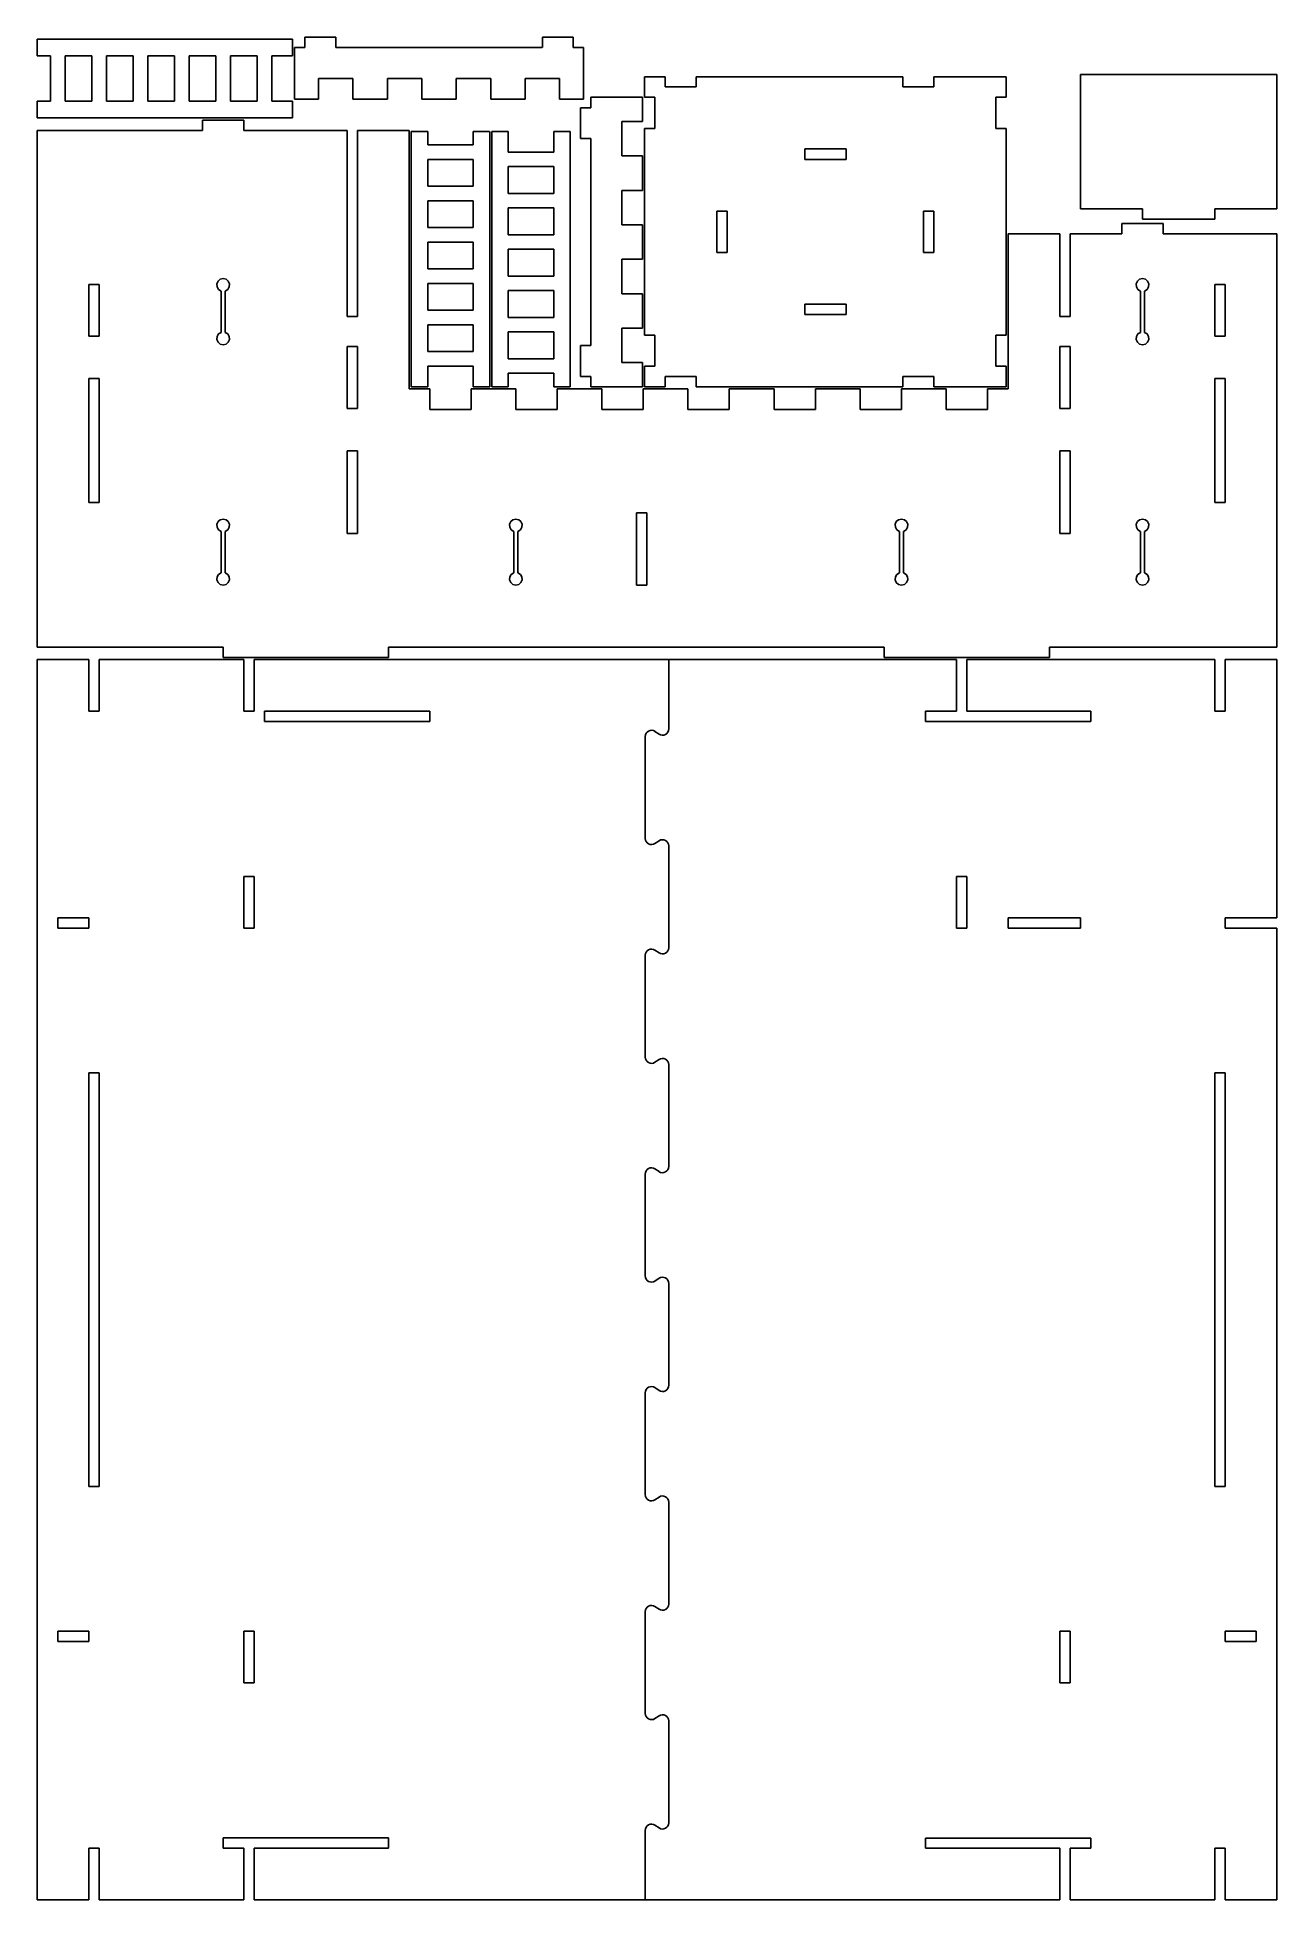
# Model space of a CAD drawing. Header units: millimetres. Extents: x -180 to 180, y -269 to 270.
import ezdxf

# ---------------------------------------------------------------- set-up
doc = ezdxf.new("R2010")
doc.units = ezdxf.units.MM
doc.header["$MEASUREMENT"] = 0

msp = doc.modelspace()

# ---------------------------------------------------------------- linework, layer by layer
for p, q in [((-102.04, 266.95), (-102.04, 269.94)), ((-102.04, 269.94), (-93.06, 269.94)), ((-93.06, 266.95), (-93.06, 269.94)), ((-33.21, 269.94), (-33.21, 266.96)), ((-33.21, 269.94), (-24.24, 269.94)), ((-24.24, 266.95), (-24.24, 269.94)), ((-179.54, 269.34), (-179.54, 264.56)), ((-179.54, 269.34), (-105.63, 269.34)), ((-179.54, 264.56), (-175.65, 264.56)), ((-175.65, 264.56), (-175.65, 251.39)), ((-163.68, 264.56), (-171.46, 264.56)), ((-171.46, 264.56), (-171.46, 251.39)), ((-163.68, 251.39), (-163.68, 264.55)), ((-159.49, 251.39), (-159.49, 264.56)), ((-159.49, 264.56), (-151.71, 264.56)), ((-151.71, 264.56), (-151.71, 251.39)), ((-139.74, 264.56), (-147.52, 264.56)), ((-147.52, 264.56), (-147.52, 251.39)), ((-139.74, 251.39), (-139.74, 264.55)), ((-127.77, 264.56), (-135.55, 264.56)), ((-135.55, 264.56), (-135.55, 251.39)), ((-127.77, 251.39), (-127.77, 264.56)), ((-115.8, 264.56), (-123.58, 264.56)), ((-123.58, 264.56), (-123.58, 251.39)), ((-115.8, 251.39), (-115.8, 264.55)), ((-105.63, 264.56), (-111.61, 264.56)), ((-111.61, 264.56), (-111.61, 251.39)), ((-105.63, 269.34), (-105.63, 264.56)), ((-105.03, 251.99), (-105.03, 266.95)), ((-105.03, 266.95), (-102.04, 266.95)), ((-93.06, 266.95), (-33.22, 266.95)), ((-24.24, 266.95), (-21.25, 266.95)), ((-21.25, 266.95), (-21.25, 251.99)), ((122.68, 259.13), (179.53, 259.13)), ((122.68, 259.13), (122.68, 220.23)), ((179.54, 259.13), (179.54, 220.23)), ((-98.05, 251.99), (-98.05, 257.97)), ((-98.05, 257.97), (-88.07, 257.97)), ((-88.07, 257.97), (-88.07, 251.99)), ((-78.1, 257.97), (-68.12, 257.97)), ((-78.1, 257.97), (-78.1, 251.99)), ((-68.12, 251.99), (-68.12, 257.97)), ((-58.15, 251.99), (-58.15, 257.97)), ((-58.15, 257.97), (-48.18, 257.97)), ((-48.18, 257.97), (-48.18, 251.99)), ((-38.2, 251.99), (-38.2, 257.97)), ((-38.2, 257.97), (-28.23, 257.97)), ((-28.23, 257.97), (-28.23, 251.99)), ((2.39, 258.53), (-3.59, 258.53)), ((-3.59, 258.53), (-3.59, 252.55)), ((2.39, 255.54), (2.39, 258.53)), ((11.37, 255.54), (2.39, 255.54)), ((71.22, 258.53), (11.37, 258.53)), ((11.37, 258.53), (11.37, 255.54)), ((71.22, 255.54), (71.22, 258.53)), ((80.19, 255.54), (71.22, 255.54)), ((101.14, 258.53), (80.19, 258.53)), ((80.19, 258.53), (80.19, 255.54)), ((101.14, 252.55), (101.14, 258.53)), ((-175.65, 251.39), (-179.54, 251.39)), ((-179.54, 251.39), (-179.54, 246.6)), ((-171.46, 251.39), (-163.68, 251.39)), ((-151.71, 251.39), (-159.49, 251.39)), ((-147.52, 251.39), (-139.74, 251.39)), ((-135.55, 251.39), (-127.77, 251.39)), ((-115.8, 251.39), (-123.58, 251.39)), ((-111.61, 251.39), (-105.63, 251.39)), ((-105.63, 251.39), (-105.63, 246.6)), ((-98.05, 251.99), (-105.03, 251.99)), ((-78.1, 251.99), (-88.07, 251.99)), ((-58.15, 251.99), (-68.12, 251.99)), ((-38.2, 251.99), (-48.18, 251.99)), ((-28.23, 251.99), (-21.25, 251.99)), ((-22.14, 249.55), (-19.15, 249.55)), ((-22.14, 240.58), (-22.14, 249.55)), ((-19.15, 249.55), (-19.15, 252.55)), ((-19.15, 252.55), (-4.19, 252.55)), ((-4.19, 252.55), (-4.19, 245.57)), ((-3.59, 252.55), (-0.6, 252.55)), ((-0.6, 252.55), (-0.6, 243.57)), ((98.15, 243.57), (98.15, 252.55)), ((98.15, 252.55), (101.14, 252.55)), ((-179.54, 246.6), (-105.63, 246.6)), ((-179.54, 93.36), (-179.54, 242.97)), ((-179.54, 242.97), (-131.66, 242.97)), ((-119.69, 245.96), (-131.66, 245.96)), ((-131.66, 245.96), (-131.66, 242.97)), ((-119.69, 245.96), (-119.69, 242.97)), ((-119.69, 242.97), (-89.77, 242.97)), ((-89.77, 242.97), (-89.77, 189.11)), ((-86.78, 189.11), (-86.78, 242.97)), ((-86.78, 242.97), (-71.82, 242.97)), ((-71.81, 168.17), (-71.81, 242.97)), ((-66.43, 242.67), (-71.22, 242.67)), ((-71.22, 242.67), (-71.22, 168.77)), ((-66.43, 238.78), (-66.43, 242.67)), ((-53.26, 242.67), (-48.49, 242.67)), ((-53.26, 242.67), (-53.26, 238.79)), ((-48.47, 168.76), (-48.47, 242.67)), ((-43.09, 242.67), (-47.88, 242.67)), ((-47.88, 242.67), (-47.88, 168.76)), ((-43.09, 236.69), (-43.09, 242.67)), ((-29.92, 236.69), (-29.92, 242.67)), ((-29.92, 242.67), (-25.14, 242.67)), ((-25.14, 242.67), (-25.14, 168.77)), ((-4.19, 245.57), (-10.17, 245.57)), ((-10.17, 245.56), (-10.17, 235.59)), ((-0.6, 243.57), (-3.59, 243.57)), ((-3.59, 243.57), (-3.59, 183.73)), ((101.14, 243.57), (98.15, 243.57)), ((101.14, 183.73), (101.14, 243.57)), ((-66.43, 238.78), (-53.26, 238.78)), ((-22.14, 240.58), (-19.16, 240.58)), ((-19.15, 180.73), (-19.15, 240.58)), ((54.76, 237.59), (42.79, 237.59)), ((42.79, 237.59), (42.79, 234.59)), ((54.76, 234.59), (54.76, 237.59)), ((-66.43, 234.59), (-66.43, 226.81)), ((-53.26, 234.59), (-66.43, 234.59)), ((-53.26, 226.81), (-53.26, 234.59)), ((-29.92, 236.69), (-43.09, 236.69)), ((-43.09, 224.72), (-43.09, 232.5)), ((-29.92, 232.5), (-43.09, 232.5)), ((-29.92, 232.5), (-29.92, 224.72)), ((-10.17, 235.59), (-4.19, 235.59)), ((-4.19, 235.59), (-4.19, 225.62)), ((42.79, 234.59), (54.76, 234.59)), ((-66.43, 226.81), (-53.26, 226.81)), ((-66.43, 214.84), (-66.43, 222.62)), ((-66.43, 222.62), (-53.26, 222.62)), ((-53.26, 222.62), (-53.26, 214.84)), ((-43.09, 224.72), (-29.93, 224.72)), ((-4.19, 225.62), (-10.17, 225.62)), ((-10.17, 225.62), (-10.17, 215.64)), ((-43.09, 212.75), (-43.09, 220.53)), ((-29.92, 220.53), (-43.09, 220.53)), ((-29.92, 212.75), (-29.92, 220.53)), ((17.36, 207.66), (17.36, 219.63)), ((17.36, 219.63), (20.35, 219.63)), ((20.35, 219.63), (20.35, 207.66)), ((77.2, 219.63), (77.2, 207.66)), ((80.19, 219.63), (77.2, 219.63)), ((80.19, 207.66), (80.19, 219.63)), ((122.68, 220.23), (140.64, 220.23)), ((134.65, 213.05), (134.65, 216.04)), ((134.65, 216.04), (146.62, 216.04)), ((140.64, 220.23), (140.64, 217.24)), ((140.64, 217.24), (161.58, 217.24)), ((146.62, 213.05), (146.62, 216.03)), ((179.54, 220.23), (161.58, 220.23)), ((161.58, 220.23), (161.58, 217.24)), ((-53.26, 214.84), (-66.43, 214.84)), ((-66.43, 210.66), (-53.26, 210.66)), ((-66.43, 202.88), (-66.43, 210.65)), ((-53.26, 210.66), (-53.26, 202.88)), ((-43.09, 212.75), (-29.92, 212.75)), ((-4.19, 215.64), (-10.17, 215.64)), ((-4.19, 205.67), (-4.19, 215.64)), ((101.74, 213.05), (101.74, 168.17)), ((116.7, 213.05), (101.74, 213.05)), ((116.7, 189.11), (116.7, 213.05)), ((134.65, 213.05), (119.69, 213.05)), ((119.69, 213.05), (119.69, 189.11)), ((146.62, 213.05), (179.54, 213.05)), ((179.54, 213.05), (179.54, 93.36)), ((-43.09, 200.78), (-43.09, 208.56)), ((-43.09, 208.56), (-29.92, 208.56)), ((-29.92, 208.56), (-29.92, 200.78)), ((-10.17, 195.69), (-10.17, 205.67)), ((-10.17, 205.67), (-4.19, 205.67)), ((20.35, 207.66), (17.36, 207.66)), ((77.2, 207.66), (80.19, 207.66)), ((-126.51, 199.86), (-127.16, 199.31)), ((-125.68, 200.06), (-126.51, 199.86)), ((-124.84, 199.86), (-125.68, 200.06)), ((-124.19, 199.31), (-124.84, 199.86)), ((-53.26, 202.88), (-66.43, 202.88)), ((-29.92, 200.78), (-43.09, 200.78)), ((139.15, 199.31), (139.8, 199.86)), ((139.8, 199.86), (140.64, 200.06)), ((140.64, 200.06), (141.47, 199.86)), ((141.47, 199.86), (142.12, 199.31)), ((-164.57, 183.43), (-164.57, 198.4)), ((-164.57, 198.4), (-161.58, 198.4)), ((-161.58, 198.4), (-161.58, 183.43)), ((-127.44, 197.67), (-127.5, 198.52)), ((-127.16, 199.31), (-127.49, 198.53)), ((-127, 196.93), (-127.44, 197.67)), ((-126.27, 196.47), (-127, 196.93)), ((-126.27, 184.5), (-126.27, 196.47)), ((-125.08, 196.47), (-124.35, 196.93)), ((-125.08, 184.5), (-125.08, 196.47)), ((-124.35, 196.93), (-123.91, 197.67)), ((-123.86, 198.52), (-124.19, 199.31)), ((-123.91, 197.67), (-123.86, 198.52)), ((-53.26, 198.69), (-66.43, 198.69)), ((-66.43, 198.69), (-66.43, 190.91)), ((-53.26, 198.69), (-53.26, 190.91)), ((-43.09, 196.59), (-29.92, 196.59)), ((-43.09, 188.81), (-43.09, 196.59)), ((-29.92, 196.59), (-29.92, 188.81)), ((-4.19, 195.69), (-10.17, 195.69)), ((-4.19, 185.72), (-4.19, 195.69)), ((138.82, 198.52), (139.15, 199.31)), ((138.88, 197.67), (138.82, 198.52)), ((139.31, 196.93), (138.88, 197.67)), ((140.04, 196.47), (139.31, 196.93)), ((140.04, 184.5), (140.04, 196.47)), ((141.23, 196.47), (141.23, 184.5)), ((141.96, 196.93), (141.24, 196.47)), ((142.4, 197.67), (141.96, 196.93)), ((142.12, 199.31), (142.46, 198.52)), ((142.46, 198.52), (142.4, 197.67)), ((161.58, 198.4), (164.57, 198.4)), ((161.58, 183.43), (161.58, 198.4)), ((164.57, 198.4), (164.57, 183.43)), ((-89.77, 189.11), (-86.78, 189.11)), ((-66.43, 190.91), (-53.26, 190.91)), ((-29.92, 188.81), (-43.09, 188.81)), ((54.76, 192.7), (42.79, 192.7)), ((42.79, 192.7), (42.79, 189.71)), ((42.79, 189.71), (54.76, 189.71)), ((54.76, 189.71), (54.76, 192.7)), ((119.69, 189.11), (116.7, 189.11)), ((-161.58, 183.43), (-164.57, 183.43)), ((-127.44, 183.31), (-127, 184.04)), ((-127, 184.04), (-126.27, 184.5)), ((-125.08, 184.5), (-124.35, 184.04)), ((-124.35, 184.04), (-123.91, 183.31)), ((-53.26, 186.72), (-66.43, 186.72)), ((-66.43, 178.94), (-66.43, 186.72)), ((-53.26, 186.72), (-53.26, 178.94)), ((-43.09, 176.84), (-43.09, 184.62)), ((-29.92, 184.62), (-43.09, 184.62)), ((-29.92, 176.84), (-29.92, 184.62)), ((-10.17, 175.75), (-10.17, 185.72)), ((-10.17, 185.72), (-4.19, 185.72)), ((-3.59, 183.73), (-0.6, 183.73)), ((-0.6, 183.73), (-0.6, 174.75)), ((98.15, 174.75), (98.15, 183.73)), ((98.15, 183.73), (101.14, 183.73)), ((138.88, 183.31), (139.31, 184.04)), ((139.31, 184.04), (140.04, 184.5)), ((141.23, 184.5), (141.96, 184.04)), ((141.96, 184.04), (142.4, 183.31)), ((164.57, 183.43), (161.58, 183.43)), ((-127.5, 182.45), (-127.44, 183.31)), ((-127.16, 181.67), (-127.5, 182.45)), ((-126.51, 181.11), (-127.16, 181.66)), ((-125.68, 180.91), (-126.51, 181.11)), ((-124.84, 181.11), (-125.68, 180.91)), ((-124.19, 181.66), (-124.84, 181.11)), ((-123.86, 182.45), (-124.19, 181.67)), ((-123.91, 183.31), (-123.86, 182.46)), ((-89.77, 180.39), (-86.78, 180.39)), ((-89.77, 162.43), (-89.77, 180.39)), ((-86.78, 180.38), (-86.78, 162.43)), ((-66.43, 178.94), (-53.26, 178.94)), ((-22.14, 171.76), (-22.14, 180.73)), ((-19.15, 180.73), (-22.13, 180.73)), ((116.7, 162.43), (116.7, 180.39)), ((116.7, 180.39), (119.69, 180.39)), ((119.69, 180.39), (119.69, 162.43)), ((138.82, 182.46), (138.88, 183.31)), ((139.15, 181.67), (138.82, 182.45)), ((139.8, 181.11), (139.15, 181.66)), ((140.64, 180.91), (139.8, 181.11)), ((141.47, 181.11), (140.64, 180.91)), ((142.12, 181.66), (141.47, 181.11)), ((142.46, 182.45), (142.12, 181.67)), ((142.4, 183.31), (142.46, 182.45)), ((-66.43, 174.75), (-66.43, 168.76)), ((-66.43, 174.75), (-53.26, 174.75)), ((-53.26, 174.75), (-53.26, 168.76)), ((-43.09, 176.84), (-29.92, 176.84)), ((-29.92, 172.65), (-43.09, 172.65)), ((-43.09, 168.76), (-43.09, 172.65)), ((-29.92, 168.77), (-29.92, 172.65)), ((-4.19, 175.75), (-10.17, 175.75)), ((-4.19, 168.76), (-4.19, 175.75)), ((-0.6, 174.75), (-3.59, 174.75)), ((-3.59, 174.75), (-3.59, 168.76)), ((101.14, 174.75), (98.15, 174.75)), ((101.14, 168.76), (101.14, 174.75)), ((-161.58, 171.16), (-164.57, 171.16)), ((-164.57, 171.16), (-164.57, 135.25)), ((-161.58, 135.25), (-161.58, 171.16)), ((-65.83, 168.17), (-71.81, 168.17)), ((-66.43, 168.76), (-71.22, 168.76)), ((-65.83, 162.18), (-65.83, 168.17)), ((-40.89, 168.17), (-53.86, 168.17)), ((-53.86, 168.17), (-53.86, 162.18)), ((-53.26, 168.76), (-48.47, 168.76)), ((-43.09, 168.76), (-47.88, 168.76)), ((-40.89, 162.18), (-40.89, 168.17)), ((-25.14, 168.76), (-29.92, 168.76)), ((-15.96, 168.17), (-28.93, 168.17)), ((-28.93, 168.17), (-28.93, 162.18)), ((-22.14, 171.76), (-19.15, 171.76)), ((-19.15, 171.76), (-19.15, 168.76)), ((-19.15, 168.76), (-4.19, 168.76)), ((-15.96, 162.18), (-15.96, 168.17)), ((-3.99, 168.17), (8.98, 168.17)), ((-3.99, 162.18), (-3.99, 168.16)), ((-3.59, 168.76), (2.39, 168.76)), ((11.37, 171.76), (2.39, 171.76)), ((2.39, 171.76), (2.39, 168.76)), ((8.98, 168.17), (8.98, 162.18)), ((11.37, 168.76), (11.37, 171.75)), ((71.22, 168.76), (11.37, 168.76)), ((20.95, 162.18), (20.95, 168.17)), ((20.95, 168.17), (33.91, 168.17)), ((33.91, 168.17), (33.91, 162.18)), ((58.85, 168.17), (45.88, 168.17)), ((45.88, 162.18), (45.88, 168.16)), ((58.85, 162.18), (58.85, 168.17)), ((83.78, 168.17), (70.82, 168.17)), ((70.82, 162.18), (70.82, 168.16)), ((80.19, 171.76), (71.22, 171.76)), ((71.22, 171.76), (71.22, 168.76)), ((80.19, 171.76), (80.19, 168.76)), ((80.19, 168.76), (101.14, 168.76)), ((83.78, 162.18), (83.78, 168.17)), ((95.75, 162.18), (95.75, 168.17)), ((101.74, 168.17), (95.76, 168.17)), ((161.58, 171.16), (161.58, 135.25)), ((164.57, 171.16), (161.58, 171.16)), ((164.57, 135.25), (164.57, 171.16)), ((-86.78, 162.43), (-89.77, 162.43)), ((-53.86, 162.18), (-65.83, 162.18)), ((-28.93, 162.18), (-40.89, 162.18)), ((-15.96, 162.18), (-3.99, 162.18)), ((8.98, 162.18), (20.95, 162.18)), ((33.91, 162.18), (45.88, 162.18)), ((58.85, 162.18), (70.82, 162.18)), ((83.78, 162.18), (95.75, 162.18)), ((119.69, 162.43), (116.7, 162.43)), ((-86.78, 150.21), (-89.77, 150.21)), ((-89.77, 150.21), (-89.77, 126.27)), ((-86.78, 126.27), (-86.78, 150.21)), ((119.69, 150.21), (116.7, 150.21)), ((116.7, 150.21), (116.7, 126.27)), ((119.69, 126.27), (119.69, 150.21)), ((-164.57, 135.25), (-161.58, 135.25)), ((161.58, 135.25), (164.57, 135.25)), ((-127.49, 128.92), (-127.16, 129.71)), ((-127.16, 129.71), (-126.51, 130.26)), ((-126.51, 130.26), (-125.68, 130.46)), ((-125.68, 130.46), (-124.84, 130.26)), ((-124.84, 130.26), (-124.19, 129.71)), ((-124.19, 129.71), (-123.86, 128.92)), ((-42.71, 128.92), (-42.38, 129.71)), ((-42.38, 129.71), (-41.73, 130.26)), ((-41.73, 130.26), (-40.9, 130.46)), ((-40.89, 130.46), (-40.06, 130.26)), ((-40.06, 130.26), (-39.41, 129.71)), ((-39.41, 129.71), (-39.07, 128.92)), ((-2.99, 132.26), (-5.98, 132.26)), ((-5.98, 132.26), (-5.98, 111.31)), ((-2.99, 111.31), (-2.99, 132.26)), ((69, 128.92), (69.33, 129.71)), ((69.33, 129.71), (69.98, 130.26)), ((69.98, 130.26), (70.82, 130.46)), ((70.82, 130.46), (71.65, 130.26)), ((71.65, 130.26), (72.3, 129.71)), ((72.3, 129.71), (72.64, 128.92)), ((139.15, 129.71), (138.82, 128.92)), ((139.8, 130.26), (139.15, 129.71)), ((140.64, 130.46), (139.8, 130.26)), ((141.47, 130.26), (140.64, 130.46)), ((142.12, 129.71), (141.47, 130.26)), ((142.46, 128.92), (142.12, 129.71)), ((-127.44, 128.07), (-127.5, 128.92)), ((-127, 127.33), (-127.44, 128.07)), ((-126.27, 126.87), (-127, 127.33)), ((-126.27, 114.9), (-126.27, 126.87)), ((-124.35, 127.33), (-125.08, 126.87)), ((-125.08, 126.87), (-125.08, 114.9)), ((-123.91, 128.07), (-124.35, 127.33)), ((-123.86, 128.92), (-123.91, 128.07)), ((-89.77, 126.27), (-86.78, 126.27)), ((-42.66, 128.07), (-42.71, 128.92)), ((-42.22, 127.33), (-42.66, 128.07)), ((-41.49, 126.87), (-42.22, 127.33)), ((-41.49, 114.9), (-41.49, 126.87)), ((-39.57, 127.33), (-40.3, 126.87)), ((-40.3, 126.87), (-40.3, 114.9)), ((-39.13, 128.07), (-39.57, 127.33)), ((-39.07, 128.92), (-39.13, 128.07)), ((69.06, 128.07), (69, 128.92)), ((69.49, 127.33), (69.06, 128.07)), ((70.22, 126.87), (69.49, 127.33)), ((70.22, 114.9), (70.22, 126.87)), ((72.14, 127.33), (71.42, 126.87)), ((71.42, 126.87), (71.42, 114.9)), ((72.58, 128.07), (72.14, 127.33)), ((72.64, 128.92), (72.58, 128.07)), ((116.7, 126.27), (119.69, 126.27)), ((138.82, 128.92), (138.88, 128.07)), ((138.88, 128.07), (139.31, 127.33)), ((139.31, 127.33), (140.04, 126.87)), ((140.04, 126.87), (140.04, 114.9)), ((141.23, 126.87), (141.96, 127.33)), ((141.23, 114.9), (141.23, 126.87)), ((141.96, 127.33), (142.4, 128.07)), ((142.4, 128.07), (142.46, 128.92)), ((-127.5, 112.85), (-127.44, 113.71)), ((-127.44, 113.71), (-127, 114.44)), ((-127, 114.44), (-126.27, 114.9)), ((-125.08, 114.9), (-124.35, 114.44)), ((-124.35, 114.44), (-123.91, 113.71)), ((-123.91, 113.71), (-123.86, 112.85)), ((-42.71, 112.85), (-42.66, 113.71)), ((-42.66, 113.71), (-42.22, 114.44)), ((-42.22, 114.44), (-41.49, 114.9)), ((-40.3, 114.9), (-39.57, 114.44)), ((-39.57, 114.44), (-39.13, 113.71)), ((-39.13, 113.71), (-39.07, 112.85)), ((69, 112.86), (69.06, 113.71)), ((69.06, 113.71), (69.49, 114.44)), ((69.5, 114.44), (70.22, 114.9)), ((71.42, 114.9), (72.14, 114.44)), ((72.14, 114.44), (72.58, 113.71)), ((72.58, 113.71), (72.64, 112.85)), ((138.88, 113.71), (138.82, 112.86)), ((139.31, 114.44), (138.88, 113.71)), ((140.04, 114.9), (139.31, 114.44)), ((141.96, 114.44), (141.24, 114.9)), ((142.4, 113.71), (141.96, 114.44)), ((142.46, 112.85), (142.4, 113.71)), ((-127.16, 112.06), (-127.5, 112.85)), ((-126.51, 111.51), (-127.16, 112.06)), ((-125.68, 111.31), (-126.51, 111.51)), ((-124.84, 111.51), (-125.67, 111.31)), ((-124.19, 112.06), (-124.84, 111.51)), ((-123.86, 112.85), (-124.19, 112.07)), ((-42.38, 112.06), (-42.71, 112.85)), ((-41.73, 111.51), (-42.38, 112.06)), ((-40.89, 111.31), (-41.73, 111.51)), ((-40.06, 111.51), (-40.89, 111.31)), ((-39.41, 112.06), (-40.06, 111.51)), ((-39.07, 112.85), (-39.41, 112.06)), ((-5.98, 111.31), (-2.99, 111.31)), ((69.33, 112.07), (69, 112.85)), ((69.98, 111.51), (69.33, 112.06)), ((70.82, 111.31), (69.98, 111.51)), ((71.65, 111.51), (70.82, 111.31)), ((72.3, 112.06), (71.65, 111.51)), ((72.64, 112.85), (72.3, 112.07)), ((138.82, 112.85), (139.15, 112.07)), ((139.15, 112.06), (139.8, 111.51)), ((139.8, 111.51), (140.64, 111.31)), ((140.64, 111.31), (141.47, 111.51)), ((141.47, 111.51), (142.12, 112.06)), ((142.12, 112.07), (142.46, 112.85)), ((-125.68, 93.36), (-179.54, 93.36)), ((-125.68, 93.36), (-125.68, 90.37)), ((65.83, 93.36), (-77.8, 93.36)), ((-77.8, 90.37), (-77.8, 93.35)), ((65.83, 90.37), (65.83, 93.36)), ((179.54, 93.36), (113.71, 93.36)), ((113.71, 93.36), (113.71, 90.37)), ((-179.54, 89.77), (-164.57, 89.77)), ((-179.54, -269.3), (-179.54, 89.77)), ((-164.57, 89.77), (-164.57, 74.81)), ((-161.59, 89.77), (-119.69, 89.77)), ((-161.59, 74.81), (-161.59, 89.77)), ((-125.67, 90.37), (-77.8, 90.37)), ((-119.69, 89.77), (-119.69, 74.81)), ((-116.7, 89.77), (3.39, 89.77)), ((-116.7, 74.81), (-116.7, 89.77)), ((3.39, 89.77), (86.78, 89.77)), ((3.39, 89.77), (3.39, 69.68)), ((113.7, 90.37), (65.83, 90.37)), ((86.78, 89.77), (86.78, 74.81)), ((89.77, 74.81), (89.77, 89.77)), ((89.77, 89.77), (161.58, 89.77)), ((161.58, 89.77), (161.58, 74.81)), ((164.57, 74.81), (164.57, 89.77)), ((164.57, 89.77), (179.54, 89.77)), ((179.54, 89.77), (179.54, 14.96)), ((-164.57, 74.81), (-161.59, 74.81)), ((-119.69, 74.81), (-116.7, 74.81)), ((-65.83, 74.81), (-113.71, 74.81)), ((-113.71, 74.81), (-113.71, 71.81)), ((-113.71, 71.81), (-65.83, 71.81)), ((-65.83, 71.81), (-65.83, 74.81)), ((86.78, 74.81), (77.8, 74.81)), ((77.8, 74.81), (77.8, 71.81)), ((77.8, 71.81), (125.68, 71.81)), ((125.68, 74.81), (89.77, 74.81)), ((125.68, 71.81), (125.68, 74.81)), ((161.58, 74.81), (164.57, 74.81)), ((-3.39, 67.49), (-3.39, 38)), ((0.6, 68.18), (-0.6, 68.98)), ((-0.6, 36.51), (0.6, 37.31)), ((3.39, 35.82), (3.39, 6.33)), ((-116.7, 26.93), (-119.69, 26.93)), ((-119.69, 26.93), (-119.69, 11.97)), ((-116.7, 11.97), (-116.7, 26.93)), ((89.77, 26.93), (86.78, 26.93)), ((86.78, 26.93), (86.78, 11.97)), ((89.77, 11.97), (89.77, 26.93)), ((-164.57, 14.96), (-173.55, 14.96)), ((-173.55, 14.96), (-173.55, 11.97)), ((-173.55, 11.97), (-164.57, 11.97)), ((-164.57, 11.97), (-164.57, 14.96)), ((-119.69, 11.97), (-116.7, 11.97)), ((86.78, 11.97), (89.77, 11.97)), ((122.68, 14.96), (101.75, 14.96)), ((101.75, 14.96), (101.75, 11.97)), ((101.75, 11.97), (122.65, 11.97)), ((122.65, 11.97), (122.68, 14.96)), ((179.54, 14.96), (164.57, 14.96)), ((164.57, 14.96), (164.57, 11.97)), ((164.57, 11.97), (179.54, 11.97)), ((179.54, 11.97), (179.54, -269.3)), ((0.6, 4.84), (-0.6, 5.64)), ((-3.39, 4.15), (-3.39, -25.34)), ((-0.6, -26.83), (0.6, -26.03)), ((-164.57, -29.92), (-164.57, -149.61)), ((-161.6, -29.92), (-164.57, -29.92)), ((-161.58, -149.61), (-161.6, -29.92)), ((3.39, -27.52), (3.39, -57.01)), ((164.57, -29.92), (161.58, -29.92)), ((161.58, -29.92), (161.6, -149.61)), ((164.57, -149.61), (164.57, -29.92)), ((-3.39, -59.19), (-3.39, -88.68)), ((0.6, -58.5), (-0.6, -57.7)), ((-0.6, -90.17), (0.6, -89.37)), ((3.39, -90.86), (3.39, -120.35)), ((-3.39, -122.53), (-3.39, -152.02)), ((0.6, -121.84), (-0.6, -121.04)), ((-164.57, -149.61), (-161.58, -149.61)), ((161.6, -149.61), (164.57, -149.61)), ((-0.6, -153.51), (0.6, -152.71)), ((3.39, -154.2), (3.39, -183.69)), ((-3.39, -185.87), (-3.39, -215.36)), ((0.6, -185.18), (-0.6, -184.38)), ((-173.55, -191.51), (-173.55, -194.5)), ((-164.57, -191.51), (-173.55, -191.51)), ((-164.57, -194.5), (-164.57, -191.51)), ((-119.69, -191.51), (-119.69, -206.47)), ((-116.7, -191.51), (-119.69, -191.51)), ((-116.7, -206.47), (-116.7, -191.51)), ((119.69, -191.51), (116.7, -191.51)), ((116.7, -191.51), (116.7, -206.47)), ((119.69, -206.47), (119.69, -191.51)), ((173.55, -191.51), (164.57, -191.51)), ((164.57, -191.51), (164.57, -194.5)), ((173.55, -194.5), (173.55, -191.51)), ((-173.55, -194.5), (-164.57, -194.5)), ((164.57, -194.5), (173.55, -194.5)), ((-119.69, -206.47), (-116.7, -206.47)), ((116.7, -206.47), (119.69, -206.47)), ((-0.6, -216.85), (0.6, -216.05)), ((3.39, -217.54), (3.39, -247.03)), ((0.6, -248.52), (-0.6, -247.72)), ((-77.76, -251.33), (-125.68, -251.35)), ((-125.68, -251.35), (-125.68, -254.34)), ((-77.76, -254.35), (-77.76, -251.33)), ((-3.39, -249.21), (-3.39, -269.3)), ((125.68, -251.43), (77.8, -251.43)), ((77.8, -251.43), (77.8, -254.34)), ((125.68, -254.34), (125.68, -251.43)), ((-164.57, -254.4), (-164.57, -269.3)), ((-161.58, -254.4), (-164.57, -254.4)), ((-161.58, -269.3), (-161.58, -254.4)), ((-125.68, -254.34), (-119.69, -254.34)), ((-119.69, -254.34), (-119.69, -269.3)), ((-116.7, -254.35), (-77.76, -254.35)), ((-116.7, -269.3), (-116.7, -254.35)), ((77.8, -254.34), (116.7, -254.34)), ((116.7, -254.34), (116.7, -269.3)), ((119.69, -269.3), (119.69, -254.34)), ((119.69, -254.34), (125.68, -254.34)), ((164.57, -254.34), (161.58, -254.34)), ((161.58, -254.34), (161.58, -269.3)), ((164.57, -269.3), (164.57, -254.34)), ((-164.57, -269.3), (-179.54, -269.3)), ((-119.69, -269.3), (-161.58, -269.3)), ((-3.39, -269.3), (-116.7, -269.3)), ((116.7, -269.3), (-3.39, -269.3)), ((161.58, -269.3), (119.69, -269.3)), ((179.54, -269.3), (164.57, -269.3))]:
    msp.add_line(p, q)
for centre, start, end in [((-1.6, 67.49), 56.3099, 180), ((1.6, 69.68), 236.3099, 0), ((-1.6, 38), 180, 303.6901), ((1.6, 35.82), 0, 123.6901), ((-1.6, 4.15), 56.3099, 180), ((1.6, 6.33), 236.3099, 0), ((-1.6, -25.34), 180, 303.6901), ((1.6, -27.52), 0, 123.6901), ((-1.6, -59.19), 56.3099, 180), ((1.6, -57.01), 236.3099, 0), ((-1.6, -88.68), 180, 303.6901), ((1.6, -90.86), 0, 123.6901), ((-1.6, -122.53), 56.3099, 180), ((1.6, -120.35), 236.3099, 0), ((-1.6, -152.02), 180, 303.6901), ((1.6, -154.2), 0, 123.6901), ((-1.6, -185.87), 56.3099, 180), ((1.6, -183.69), 236.3099, 0), ((-1.6, -215.36), 180, 303.6901), ((1.6, -217.54), 0, 123.6901), ((-1.6, -249.21), 56.3099, 180), ((1.6, -247.03), 236.3099, 0)]:
    msp.add_arc(centre, 1.8, start, end)

doc.saveas('drawing.dxf')
